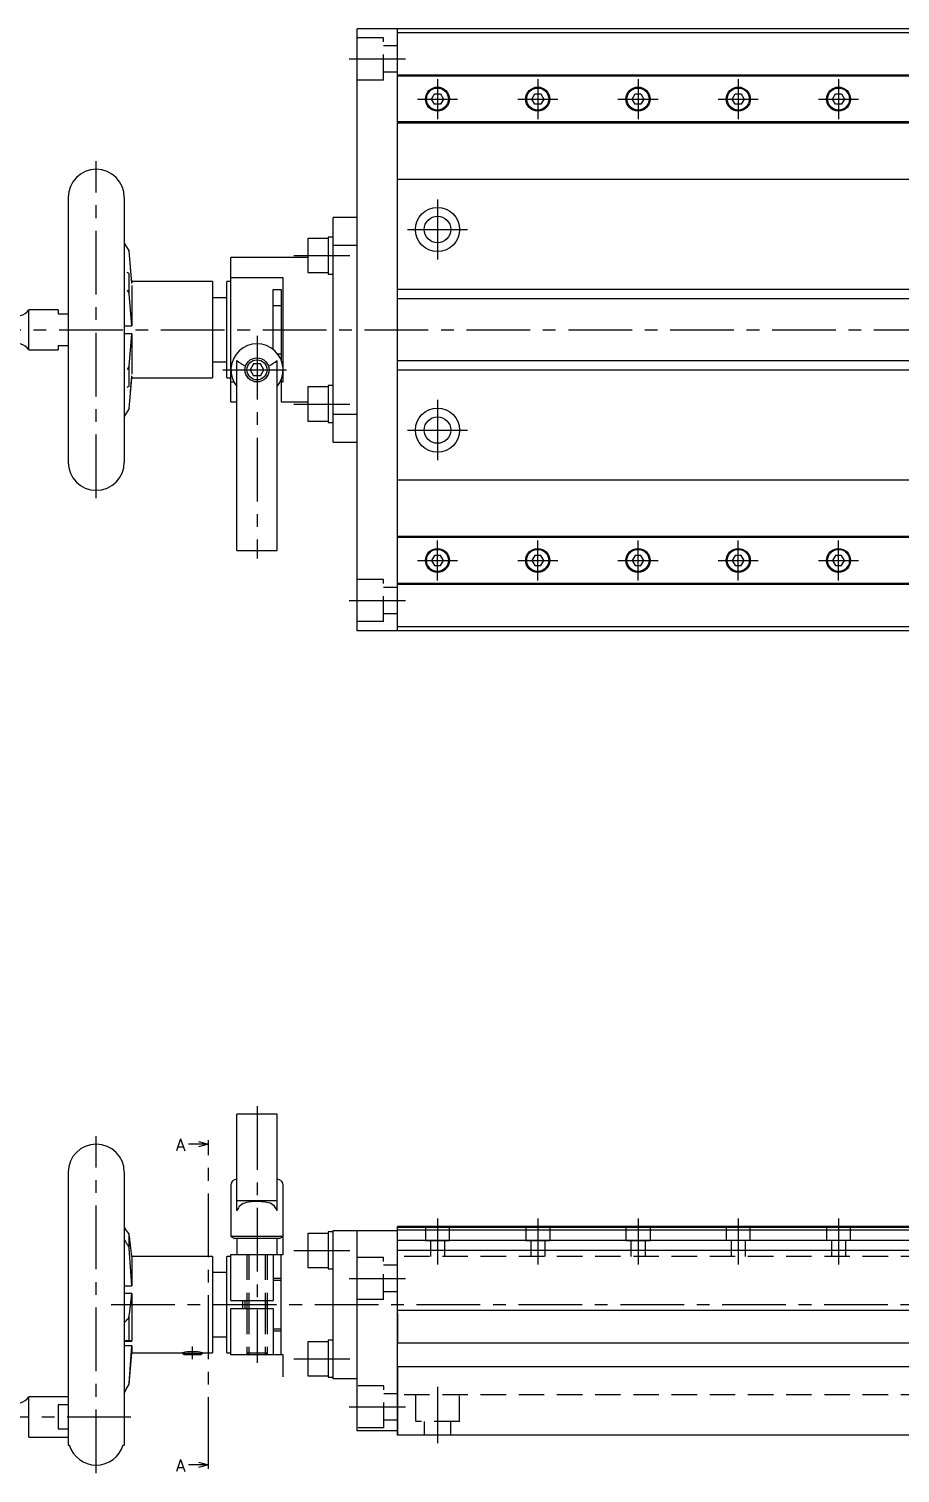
# Model space of a CAD drawing. Extents: x -2 to 743, y -8 to 369.
# Drawn here: x 279.1 to 496.3, y 8 to 368 of the extents above; entities that cross this region are included whole.
import ezdxf

# ---------------------------------------------------------------- set-up
doc = ezdxf.new("R2010")
doc.units = 0
doc.header["$LTSCALE"] = 0.5
doc.linetypes.add('CENTER', pattern=[50.8, 31.75, -6.35, 6.35, -6.35])
doc.linetypes.add('DASHED', pattern=[19.05, 12.7, -6.35])
for name, color, linetype in [('MSM_CENTER', 1, 'CENTER'), ('MSM_CONTINUOUS', 7, 'CONTINUOUS'), ('MSM_DASHED', 4, 'DASHED'), ('MSM_NARROW', 5, 'CONTINUOUS'), ('MSM_PART_NUMBER', 7, 'CONTINUOUS')]:
    doc.layers.add(name, color=color, linetype=linetype)
doc.styles.get("Standard").update_dxf_attribs({"font": 'txt.shx', "height": 3, "bigfont": 'bigfont.shx'})

msp = doc.modelspace()

# ---------------------------------------------------------------- linework, layer by layer
at = {"layer": 'MSM_CENTER'}
for p, q in [((358.95, 360.48), (372.95, 360.48)), ((380.95, 355.48), (380.95, 345.48)), ((405.95, 355.48), (405.95, 345.48)), ((430.95, 355.48), (430.95, 345.48)), ((455.95, 355.48), (455.95, 345.48)), ((480.95, 355.48), (480.95, 345.48)), ((375.95, 350.48), (385.95, 350.48)), ((400.95, 350.48), (410.95, 350.48)), ((425.95, 350.48), (435.95, 350.48)), ((450.95, 350.48), (460.95, 350.48)), ((475.95, 350.48), (485.95, 350.48)), ((295.85, 250.98), (295.85, 334.98)), ((380.95, 325.48), (380.95, 310.48)), ((373.45, 317.98), (388.45, 317.98)), ((345.12, 311.48), (359.12, 311.48)), ((235.78, 292.98), (742.95, 292.98)), ((335.95, 291.48), (335.95, 235.98)), ((327.45, 282.98), (344.45, 282.98)), ((345.12, 274.48), (359.12, 274.48)), ((380.95, 275.48), (380.95, 260.48)), ((373.45, 267.98), (388.45, 267.98)), ((380.95, 230.48), (380.95, 240.48)), ((405.95, 230.48), (405.95, 240.48)), ((430.95, 230.48), (430.95, 240.48)), ((455.95, 230.48), (455.95, 240.48)), ((480.95, 230.48), (480.95, 240.48)), ((375.95, 235.48), (385.95, 235.48)), ((400.95, 235.48), (410.95, 235.48)), ((425.95, 235.48), (435.95, 235.48)), ((450.95, 235.48), (460.95, 235.48)), ((475.95, 235.48), (485.95, 235.48)), ((358.95, 225.48), (372.95, 225.48)), ((335.95, 99.5), (335.95, 35.5)), ((295.85, 8), (295.85, 92)), ((323.85, 11.04), (323.85, 88.96)), ((380.95, 71.5), (380.95, 60)), ((405.95, 71.5), (405.95, 60)), ((430.95, 71.5), (430.95, 60)), ((455.95, 71.5), (455.95, 60)), ((480.95, 71.5), (480.95, 60)), ((345.12, 63.5), (359.12, 63.5)), ((358.95, 56.5), (372.95, 56.5)), ((299.55, 50), (742.95, 50)), ((319.85, 36.37), (319.85, 39.53)), ((345.12, 36.5), (359.12, 36.5)), ((380.95, 29.5), (380.95, 15.5)), ((237.85, 22), (304.85, 22)), ((358.95, 24.5), (373, 24.5))]:
    msp.add_line(p, q, dxfattribs=at)
at = {"layer": 'MSM_CONTINUOUS'}
for p, q in [((370.95, 367.98), (360.95, 367.98)), ((360.95, 217.98), (360.95, 367.98)), ((370.95, 217.98), (370.95, 367.98)), ((370.95, 367.93), (371, 367.93)), ((740.95, 367.98), (371, 367.98)), ((371, 367.98), (371, 367.93)), ((505.95, 366.98), (370.95, 366.98)), ((505.95, 356.48), (370.95, 356.48)), ((505.95, 356.18), (370.95, 356.18)), ((379.47, 350.48), (380.21, 351.76)), ((380.21, 349.2), (379.47, 350.48)), ((380.21, 351.76), (381.69, 351.76)), ((381.69, 349.2), (380.21, 349.2)), ((381.69, 351.76), (382.43, 350.48)), ((382.43, 350.48), (381.69, 349.2)), ((404.47, 350.48), (405.21, 351.76)), ((405.21, 349.2), (404.47, 350.48)), ((405.21, 351.76), (406.69, 351.76)), ((406.69, 349.2), (405.21, 349.2)), ((406.69, 351.76), (407.43, 350.48)), ((407.43, 350.48), (406.69, 349.2)), ((429.47, 350.48), (430.21, 351.76)), ((430.21, 349.2), (429.47, 350.48)), ((430.21, 351.76), (431.69, 351.76)), ((431.69, 349.2), (430.21, 349.2)), ((431.69, 351.76), (432.43, 350.48)), ((432.43, 350.48), (431.69, 349.2)), ((454.47, 350.48), (455.21, 351.76)), ((455.21, 349.2), (454.47, 350.48)), ((455.21, 351.76), (456.69, 351.76)), ((456.69, 349.2), (455.21, 349.2)), ((456.69, 351.76), (457.43, 350.48)), ((457.43, 350.48), (456.69, 349.2)), ((479.47, 350.48), (480.21, 351.76)), ((480.21, 349.2), (479.47, 350.48)), ((480.21, 351.76), (481.69, 351.76)), ((481.69, 349.2), (480.21, 349.2)), ((481.69, 351.76), (482.43, 350.48)), ((482.43, 350.48), (481.69, 349.2)), ((505.95, 344.78), (370.95, 344.78)), ((505.95, 344.48), (370.95, 344.48)), ((505.95, 330.48), (370.95, 330.48)), ((288.85, 325.98), (288.85, 259.98)), ((302.85, 325.98), (302.85, 259.98)), ((360.95, 320.98), (354.95, 320.98)), ((354.95, 264.98), (354.95, 320.98)), ((302.85, 314.58), (304.03, 312.58)), ((348.65, 315.73), (348.65, 307.23)), ((353.65, 315.73), (348.65, 315.73)), ((353.65, 316.08), (353.65, 306.88)), ((354.95, 316.08), (353.65, 316.08)), ((360.95, 314), (354.95, 314)), ((304.71, 304.66), (304.03, 312.58)), ((329.45, 275.01), (329.45, 310.98)), ((348.65, 310.98), (329.45, 310.98)), ((304.03, 306.99), (303.55, 307.29)), ((304.03, 302.02), (304.03, 306.99)), ((304.71, 304.98), (304.42, 308.35)), ((348.65, 307.23), (353.65, 307.23)), ((353.65, 306.88), (354.95, 306.88)), ((303.55, 302.85), (304.03, 302.02)), ((304.58, 304.66), (304.71, 304.66)), ((324.85, 304.98), (304.71, 304.98)), ((304.71, 304.98), (304.71, 304.66)), ((304.71, 304.04), (304.71, 293.98)), ((324.85, 304.98), (324.85, 280.98)), ((328.45, 280.98), (328.45, 304.98)), ((329.45, 304.98), (328.45, 304.98)), ((342.45, 305.93), (329.45, 305.93)), ((339.95, 288.1), (339.95, 302.98)), ((339.95, 302.98), (341.95, 302.98)), ((341.95, 302.98), (341.95, 285.48)), ((342.45, 280.03), (342.45, 305.93)), ((505.95, 302.98), (370.95, 302.98)), ((304.71, 293.98), (304.03, 302.02)), ((328.45, 300.98), (324.85, 300.98)), ((341.95, 298.98), (339.95, 298.98)), ((279.06, 287.98), (279.06, 297.98)), ((286.35, 297.98), (279.06, 297.98)), ((286.35, 297.98), (286.35, 296.98)), ((286.35, 296.98), (288.85, 296.98)), ((302.85, 293.98), (304.71, 293.98)), ((304.71, 291.98), (302.85, 291.98)), ((304.03, 283.94), (304.71, 291.98)), ((304.71, 291.98), (304.71, 281.92)), ((286.35, 288.98), (286.35, 287.98)), ((288.85, 288.98), (286.35, 288.98)), ((279.06, 287.98), (286.35, 287.98)), ((324.85, 284.98), (328.45, 284.98)), ((330.95, 237.98), (330.95, 285.32)), ((335.08, 284.48), (334.22, 282.98)), ((336.82, 284.48), (335.08, 284.48)), ((337.68, 282.98), (336.82, 284.48)), ((340.95, 237.98), (340.95, 285.32)), ((341.07, 286.98), (341.95, 286.98)), ((304.03, 283.94), (303.55, 283.11)), ((304.03, 278.97), (304.03, 283.94)), ((304.03, 273.38), (304.71, 280.98)), ((304.42, 277.61), (304.71, 281.3)), ((304.71, 281.3), (304.58, 281.3)), ((304.71, 281.3), (304.71, 280.98)), ((304.71, 280.98), (324.85, 280.98)), ((328.45, 280.98), (329.45, 280.98)), ((334.22, 282.98), (335.08, 281.48)), ((336.82, 281.48), (335.08, 281.48)), ((336.82, 281.48), (337.68, 282.98)), ((370.95, 282.98), (505.95, 282.98)), ((303.55, 278.67), (304.03, 278.97)), ((329.45, 280.03), (330.16, 280.03)), ((341.95, 280.48), (341.95, 274.98)), ((341.95, 280.03), (342.45, 280.03)), ((348.65, 278.73), (348.65, 270.23)), ((353.65, 278.73), (348.65, 278.73)), ((353.65, 279.08), (353.65, 269.88)), ((354.95, 279.08), (353.65, 279.08)), ((329.45, 275.01), (330.95, 275.01)), ((341.95, 274.98), (348.65, 274.98)), ((304.03, 273.38), (302.85, 271.38)), ((348.65, 270.23), (353.65, 270.23)), ((354.95, 271.96), (360.95, 271.96)), ((353.65, 269.88), (354.95, 269.88)), ((354.95, 264.98), (360.95, 264.98)), ((505.95, 255.48), (370.95, 255.48)), ((505.95, 241.48), (370.95, 241.48)), ((330.95, 237.98), (340.95, 237.98)), ((505.95, 241.18), (370.95, 241.18)), ((380.21, 236.76), (379.47, 235.48)), ((379.47, 235.48), (380.21, 234.2)), ((381.69, 236.76), (380.21, 236.76)), ((380.21, 234.2), (381.69, 234.2)), ((382.43, 235.48), (381.69, 236.76)), ((381.69, 234.2), (382.43, 235.48)), ((405.21, 236.76), (404.47, 235.48)), ((404.47, 235.48), (405.21, 234.2)), ((406.69, 236.76), (405.21, 236.76)), ((405.21, 234.2), (406.69, 234.2)), ((407.43, 235.48), (406.69, 236.76)), ((406.69, 234.2), (407.43, 235.48)), ((430.21, 236.76), (429.47, 235.48)), ((429.47, 235.48), (430.21, 234.2)), ((431.69, 236.76), (430.21, 236.76)), ((430.21, 234.2), (431.69, 234.2)), ((432.43, 235.48), (431.69, 236.76)), ((431.69, 234.2), (432.43, 235.48)), ((455.21, 236.76), (454.47, 235.48)), ((454.47, 235.48), (455.21, 234.2)), ((456.69, 236.76), (455.21, 236.76)), ((455.21, 234.2), (456.69, 234.2)), ((457.43, 235.48), (456.69, 236.76)), ((456.69, 234.2), (457.43, 235.48)), ((480.21, 236.76), (479.47, 235.48)), ((479.47, 235.48), (480.21, 234.2)), ((481.69, 236.76), (480.21, 236.76)), ((480.21, 234.2), (481.69, 234.2)), ((482.43, 235.48), (481.69, 236.76)), ((481.69, 234.2), (482.43, 235.48)), ((505.95, 229.78), (370.95, 229.78)), ((505.95, 229.48), (370.95, 229.48)), ((370.95, 217.98), (360.95, 217.98)), ((505.95, 218.98), (370.95, 218.98)), ((371, 218.03), (370.95, 218.03)), ((371, 218.03), (371, 217.98)), ((740.95, 217.98), (371, 217.98)), ((330.95, 73.36), (330.95, 97.5)), ((340.95, 97.5), (330.95, 97.5)), ((340.95, 73.36), (340.95, 97.5)), ((288.85, 83), (288.85, 15)), ((302.85, 83), (302.85, 15)), ((329.45, 79.87), (329.45, 67)), ((342.45, 62.5), (342.45, 79.87)), ((330.95, 75.92), (340.95, 75.92)), ((354.95, 31.5), (354.95, 68.5)), ((354.95, 68.5), (370.95, 68.5)), ((360.95, 18.5), (360.95, 68.5)), ((509.5, 69.5), (370.95, 69.5)), ((370.95, 17.5), (370.95, 69.5)), ((509.5, 69.2), (370.95, 69.2)), ((509, 68.55), (370.95, 68.55)), ((304.03, 67.67), (303.55, 68.26)), ((303.55, 65.03), (304.03, 64.06)), ((304.03, 64.06), (304.03, 67.67)), ((329.45, 67), (330.32, 66.5)), ((342.45, 67), (329.45, 67)), ((341.58, 66.5), (330.32, 66.5)), ((330.95, 66.5), (330.95, 62.5)), ((340.95, 62.5), (340.95, 66.5)), ((341.58, 66.5), (342.45, 67)), ((353.65, 67.75), (348.65, 67.75)), ((348.65, 67.75), (348.65, 59.25)), ((354.95, 68.1), (353.65, 68.1)), ((353.65, 68.1), (353.65, 58.9)), ((509, 65.95), (370.95, 65.95)), ((304.71, 54.65), (304.03, 64.06)), ((324.85, 62), (304.71, 62)), ((304.71, 61.96), (304.71, 54.65)), ((324.85, 62), (324.85, 38)), ((328.45, 38), (328.45, 62)), ((329.45, 62), (328.45, 62)), ((329.45, 51), (329.45, 62.5)), ((329.45, 62.5), (342.45, 62.5)), ((339.95, 62.5), (339.95, 51)), ((341.95, 37.5), (341.95, 62.5)), ((740.95, 63.5), (370.95, 63.5)), ((328.45, 58), (324.85, 58)), ((348.65, 59.25), (353.65, 59.25)), ((353.65, 58.9), (354.95, 58.9)), ((302.85, 54.65), (304.71, 54.65)), ((339.95, 56.63), (341.95, 56.63)), ((341.95, 56), (339.95, 56)), ((304.71, 52.74), (302.85, 52.74)), ((304.71, 52.74), (304.71, 40.92)), ((329.45, 51), (339.95, 51)), ((332.45, 49), (332.45, 51)), ((332.95, 51), (332.95, 49)), ((333.45, 51), (333.45, 49)), ((333.45, 51), (333.45, 49)), ((338.45, 49), (338.45, 51)), ((338.45, 51), (338.45, 49)), ((304.03, 46.86), (303.55, 46.25)), ((304.03, 41.02), (304.03, 46.86)), ((329.45, 37.5), (329.45, 49)), ((329.45, 49), (339.95, 49)), ((339.95, 49), (339.95, 37.5)), ((740.95, 48.5), (370.95, 48.5)), ((371, 47.81), (370.95, 47.81)), ((371, 47.81), (371, 40.5)), ((339.95, 44), (341.95, 44)), ((341.95, 43.37), (339.95, 43.37)), ((304.71, 39.74), (302.85, 39.74)), ((303.01, 40.92), (304.71, 40.92)), ((303.52, 41.03), (304.03, 41.02)), ((304.03, 30.39), (304.71, 39.74)), ((304.71, 39.74), (304.71, 38)), ((324.85, 42), (328.45, 42)), ((353.65, 40.75), (348.65, 40.75)), ((348.65, 40.75), (348.65, 32.25)), ((354.95, 41.1), (353.65, 41.1)), ((353.65, 41.1), (353.65, 31.9)), ((370.95, 40.5), (740.95, 40.5)), ((304.03, 30.15), (304.71, 38)), ((304.71, 38), (317.35, 38)), ((317.35, 38), (317.35, 37.86)), ((317.35, 37.86), (317.8, 37.6)), ((317.35, 37.86), (322.35, 37.86)), ((317.8, 37.6), (321.91, 37.6)), ((321.91, 37.6), (322.35, 37.86)), ((322.34, 38), (324.85, 38)), ((322.35, 37.86), (322.35, 38)), ((328.45, 38), (329.45, 38)), ((342.45, 37.5), (329.45, 37.5)), ((342.45, 32), (342.45, 37.5)), ((740.95, 34.5), (370.95, 34.5)), ((371, 34.5), (371, 17.5)), ((303.55, 29.43), (302.85, 28.1)), ((304.03, 30.39), (303.55, 29.43)), ((304.03, 30.15), (304.03, 30.39)), ((348.65, 32.25), (353.65, 32.25)), ((353.65, 31.9), (354.95, 31.9)), ((360.95, 31.5), (354.95, 31.5)), ((288.85, 27), (279.06, 27)), ((279.06, 17), (279.06, 27)), ((286.35, 25), (286.35, 19)), ((288.85, 25), (286.35, 25)), ((286.35, 19), (288.85, 19)), ((370.95, 18.5), (360.95, 18.5)), ((279.06, 17), (288.85, 17)), ((288.85, 15), (289.14, 15)), ((302.56, 15), (302.85, 15)), ((740.95, 17.5), (370.95, 17.5))]:
    msp.add_line(p, q, dxfattribs=at)
for centre, radius in [((380.95, 350.48), 3), ((380.95, 350.48), 2.75), ((405.95, 350.48), 3), ((405.95, 350.48), 2.75), ((430.95, 350.48), 3), ((430.95, 350.48), 2.75), ((455.95, 350.48), 3), ((455.95, 350.48), 2.75), ((480.95, 350.48), 3), ((480.95, 350.48), 2.75), ((380.95, 317.98), 5.5), ((380.95, 317.98), 3.3), ((335.95, 282.98), 3), ((335.95, 282.98), 2.5), ((380.95, 267.98), 5.5), ((380.95, 267.98), 3.3), ((380.95, 235.48), 3), ((380.95, 235.48), 2.75), ((405.95, 235.48), 3), ((405.95, 235.48), 2.75), ((430.95, 235.48), 3), ((430.95, 235.48), 2.75), ((455.95, 235.48), 3), ((455.95, 235.48), 2.75), ((480.95, 235.48), 3), ((480.95, 235.48), 2.75)]:
    msp.add_circle(centre, radius, dxfattribs=at)
for centre, radius, start, end in [((295.85, 325.98), 7, 0.0123, 180), ((275.85, 300.36), 4, 247.5217, 323.3982), ((275.85, 285.59), 4, 36.6018, 112.4783), ((335.95, 282.98), 6.5, 320.2849, 219.7151), ((335.81, 290.59), 7.17, 227.3363, 247.8884), ((336.09, 290.59), 7.17, 292.1116, 312.6637), ((295.85, 259.98), 7, 180, 359.9877), ((295.85, 83), 7, 0.0123, 180), ((330.75, 79.87), 1.3, 104.5706, 180), ((335.95, 59.86), 21.97, 103.1548, 104.5706), ((335.95, 59.86), 21.97, 75.4294, 76.8452), ((341.15, 79.87), 1.3, 0, 75.4294), ((335.94, 62.13), 13.57, 79.6693, 101.3236), ((333.82, 72.48), 3, 100.4873, 163.0346), ((338.03, 72.44), 3.06, 17.4567, 83.5479), ((313.86, 76.68), 13.32, 214.254, 219.2372), ((292.06, 59.27), 12.85, 26.6479, 32.8857), ((138.18, 44.84), 167.41, 5.8834, 7.8375), ((126.9, 70.52), 178.7, 352.3917, 354.2904), ((301.3, 48), 2.85, 303.1221, 322.1721), ((303.56, 39.56), 1.47, 91.4331, 118.6545), ((301.88, 24.79), 16.38, 80.0215, 82.4525), ((319.85, 26.22), 12.04, 78.0142, 101.9858), ((127.23, 123.65), 200, 331.4157, 332.1288), ((275.85, 29.39), 4, 247.5217, 323.3982), ((295.85, 17), 7, 196.3896, 343.5917)]:
    msp.add_arc(centre, radius, start, end, dxfattribs=at)
at = {"layer": 'MSM_DASHED'}
for p, q in [((367.48, 365.73), (360.88, 365.73)), ((367.48, 355.23), (367.48, 365.73)), ((370.88, 363.78), (367.48, 363.78)), ((370.88, 357.18), (367.48, 357.18)), ((367.48, 355.23), (360.88, 355.23)), ((367.48, 230.73), (360.88, 230.73)), ((367.48, 220.23), (367.48, 230.73)), ((370.88, 228.78), (367.48, 228.78)), ((367.48, 220.23), (360.88, 220.23)), ((370.88, 222.18), (367.48, 222.18)), ((377.95, 69.5), (377.95, 66)), ((383.95, 66), (383.95, 69.5)), ((402.95, 69.5), (402.95, 66)), ((408.95, 69.5), (408.95, 66)), ((427.95, 69.5), (427.95, 66)), ((433.95, 69.5), (433.95, 66)), ((452.95, 69.5), (452.95, 66)), ((458.95, 66), (458.95, 69.5)), ((477.95, 69.5), (477.95, 66)), ((483.95, 66), (483.95, 69.5)), ((377.95, 66), (383.95, 66)), ((379.2, 66), (379.2, 62)), ((382.7, 66), (382.7, 62)), ((402.95, 66), (408.95, 66)), ((404.2, 66), (404.2, 62)), ((407.7, 66), (407.7, 62)), ((427.95, 66), (433.95, 66)), ((429.2, 66), (429.2, 62)), ((432.7, 66), (432.7, 62)), ((458.95, 66), (452.95, 66)), ((454.2, 66), (454.2, 62)), ((457.7, 66), (457.7, 62)), ((483.95, 66), (477.95, 66)), ((479.2, 66), (479.2, 62)), ((482.7, 66), (482.7, 62)), ((333.45, 62.5), (333.45, 51)), ((333.88, 62.5), (333.88, 51)), ((338.02, 62.5), (338.02, 51)), ((338.45, 62.5), (338.45, 51)), ((367.48, 61.75), (360.88, 61.75)), ((367.48, 51.25), (367.48, 61.75)), ((740.95, 62), (370.95, 62)), ((370.88, 59.8), (367.48, 59.8)), ((367.48, 51.25), (360.88, 51.25)), ((370.88, 53.2), (367.48, 53.2)), ((333.45, 49), (333.45, 37.5)), ((333.88, 49), (333.88, 37.5)), ((338.02, 49), (338.02, 37.5)), ((338.45, 49), (338.45, 37.5)), ((338.45, 37.93), (333.45, 37.93)), ((333.45, 37.93), (333.88, 37.5)), ((338.02, 37.5), (338.45, 37.93)), ((367.55, 29.75), (360.95, 29.75)), ((367.55, 19.25), (367.55, 29.75)), ((370.95, 27.8), (367.55, 27.8)), ((740.95, 27.5), (370.95, 27.5)), ((375.45, 27.5), (375.45, 20.9)), ((386.45, 20.9), (386.45, 27.5)), ((367.55, 19.25), (360.95, 19.25)), ((370.95, 21.2), (367.55, 21.2)), ((386.45, 20.9), (375.45, 20.9)), ((377.65, 20.9), (377.65, 17.5)), ((384.25, 17.5), (384.25, 20.9))]:
    msp.add_line(p, q, dxfattribs=at)
at = {"layer": 'MSM_NARROW'}
for p, q in [((505.95, 300.73), (370.95, 300.73)), ((505.95, 285.23), (370.95, 285.23)), ((333.88, 51), (333.88, 49)), ((338.02, 51), (338.02, 49))]:
    msp.add_line(p, q, dxfattribs=at)
at = {"layer": 'MSM_PART_NUMBER'}
for p, q in [((321.35, 90.63), (323.85, 89.96)), ((323.85, 88.96), (323.85, 90.96)), ((323.85, 89.96), (318.85, 89.96)), ((323.85, 89.96), (321.35, 89.29)), ((323.85, 9.04), (323.85, 11.04)), ((323.85, 10.04), (318.85, 10.04)), ((321.35, 10.71), (323.85, 10.04)), ((323.85, 10.04), (321.35, 9.37))]:
    msp.add_line(p, q, dxfattribs=at)

# ---------------------------------------------------------------- texts
for p in [(315.75, 88.31), (315.75, 8.38)]:
    msp.add_text('A', height=3, dxfattribs=at).set_placement(p)

doc.saveas('drawing.dxf')
